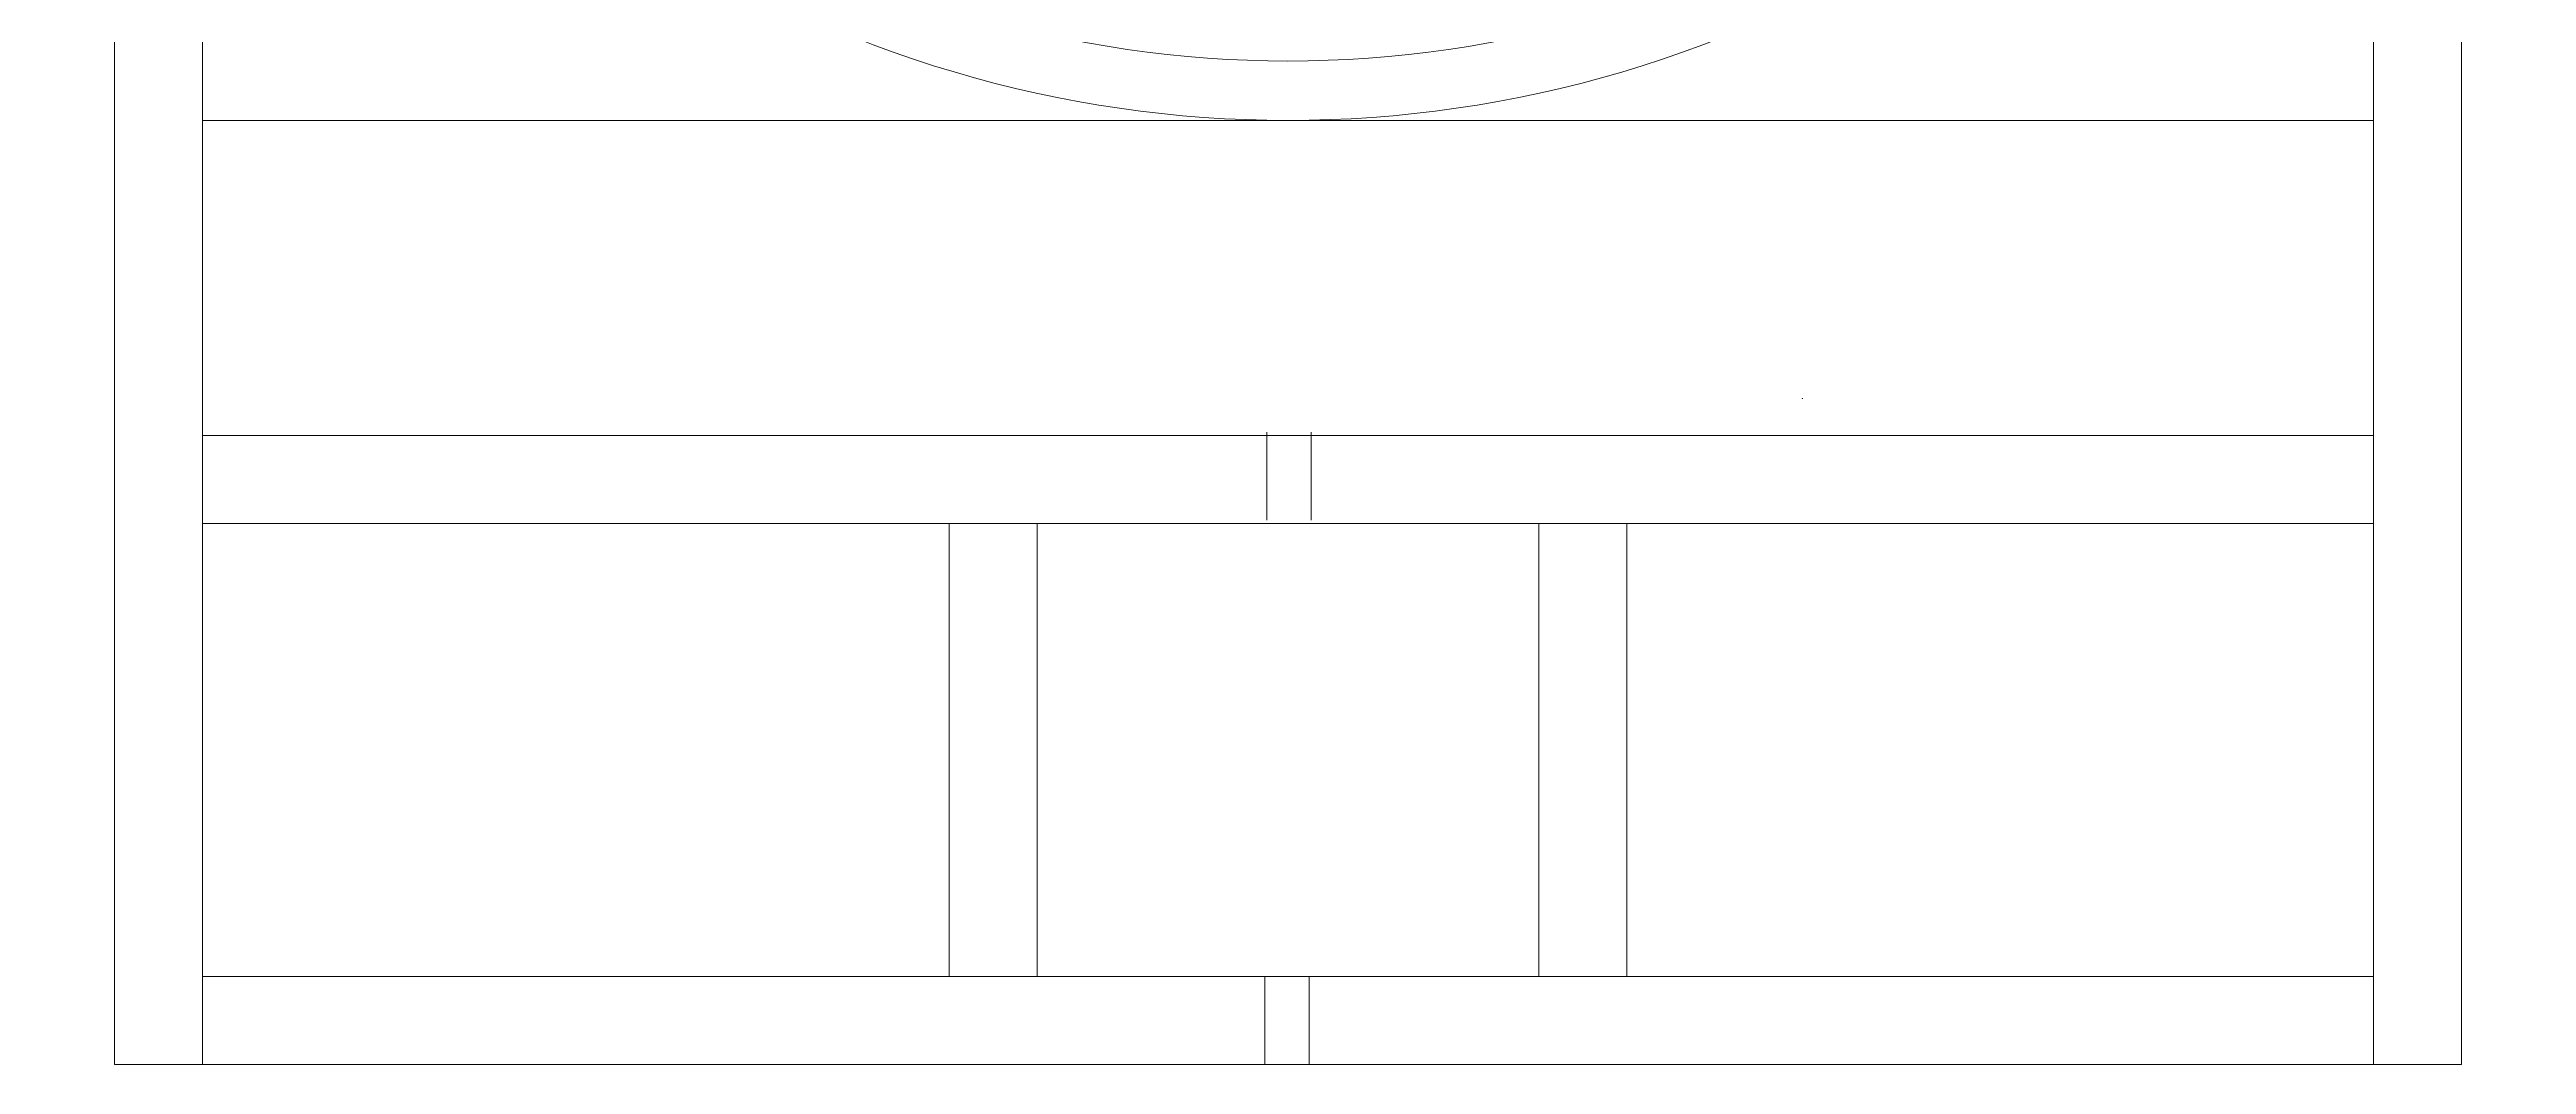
# Model space of a CAD drawing. Header units: millimetres. Extents: x -93009755325 to 1190721, y -74648 to 62868853516.
# Drawn here: x 229731 to 231191, y -31297 to -30699 of the extents above; entities that cross this region are included whole.
import ezdxf

# ---------------------------------------------------------------- set-up
doc = ezdxf.new("R2010")
doc.units = ezdxf.units.MM

# ---------------------------------------------------------------- blocks, each defined once
blk = doc.blocks.new('tjeargWEGwgaerr')
at = {"color": 6, "insert": (632466.8, 277546.9), "char_height": 2.5, "attachment_point": 1}
blk.add_mtext_dynamic_manual_height_columns('{\\fSimSun|b0|i0|c134|p2;·}', width=5062.974, gutter_width=12.5, heights=[0], dxfattribs=at)
blk = doc.blocks.new('0')
at = {"color": 1, "lineweight": 13}
for p, q in [((585.3, 519.6), (1634.3, 519.6)), ((1634.3, 519.6), (1634.3, -519.6)), ((585.3, 480.6), (1634.3, 480.6)), ((1216.2, 480.6), (1216.2, -480.4)), ((1355.7, 480.6), (1355.7, -480.6)), ((1394.7, 480.6), (1394.7, -480.6)), ((1595.3, 480.6), (1595.3, -480.6)), ((1595.3, 150.1), (1394.7, 150.1)), ((1595.3, 111.1), (1394.7, 111.1)), ((1354.3, 9.3), (1393.3, 9.3)), ((1595.3, 10.2), (1634.3, 10.2)), ((1354.3, -10.2), (1393.3, -10.2)), ((1595.3, -9.3), (1634.3, -9.3)), ((1595.3, -111.1), (1394.7, -111.1)), ((1595.3, -150.1), (1394.7, -150.1)), ((624.3, -480.6), (1634.3, -480.6)), ((1634.3, -519.6), (-39, -519.6))]:
    blk.add_line(p, q, dxfattribs=at)
at = {"color": 1, "lineweight": 13, "extrusion": (0, 0, -1)}
for centre, major_axis, start_param, end_param in [((696.3, 0), (-519.9, 1.5), 1.390893, 4.8864), ((696, 0), (0.1, 493.9), -0.185893, 3.326926)]:
    blk.add_ellipse(centre, major_axis=major_axis, ratio=1, start_param=start_param, end_param=end_param, dxfattribs=at)

msp = doc.modelspace()

# ---------------------------------------------------------------- block references
at = {"color": 250, "lineweight": -3, "extrusion": (0, 0, -1), "xscale": 1.33082682173699, "yscale": 1.330826821969822, "zscale": -1.330826822109969, "rotation": 270}
msp.add_blockref('0', (-230461.097, -29122.25), dxfattribs=at)
at = {"color": 250, "lineweight": -3}
msp.add_blockref('tjeargWEGwgaerr', (-401704.489, -308450.366), dxfattribs=at)

doc.saveas('drawing.dxf')
